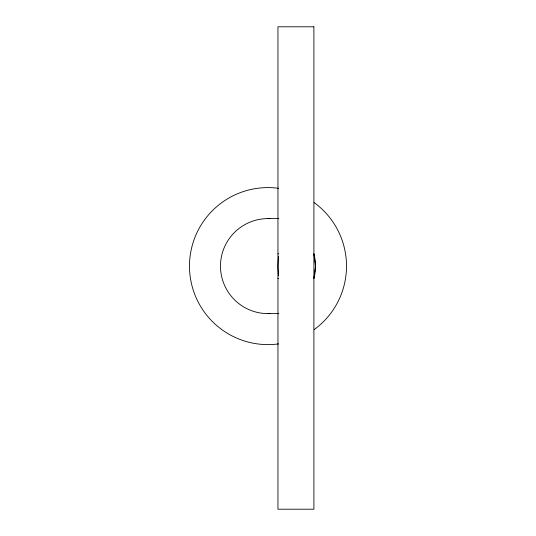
<?xml version="1.0" encoding="UTF-8"?>
<svg xmlns="http://www.w3.org/2000/svg" width="536" height="536" viewBox="0 0 536 536"><rect width="100%" height="100%" fill="white"/><g stroke="black" fill="none" stroke-linecap="round" stroke-linejoin="round"><path stroke-width="0.8" d="M278.445 256.268L277.95 266.111L278.445 275.946M268 218.594L278.794 218.594M277.95 253.809L278.573 253.809M277.95 278.405L278.573 278.405M268 313.62L278.794 313.62M314.136 202.588A78.511 78.511 0 0 1 314.136 329.627M278.66 343.891A78.511 78.511 0 0 1 189.489 266.111A78.511 78.511 0 0 1 278.66 188.324M270.472 313.553A47.51 47.51 0 0 1 220.49 266.111A47.51 47.51 0 0 1 270.472 218.661M315.51 266.111L313.895 278.405A47.51 47.51 0 0 0 313.895 253.809L315.51 266.111M313.895 26.8L277.95 26.8L277.95 509.2L313.895 509.2L313.895 26.8"/></g></svg>
